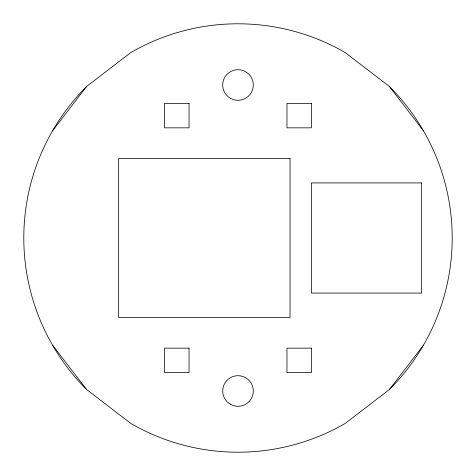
<?xml version="1.0" encoding="UTF-8"?>
<svg xmlns="http://www.w3.org/2000/svg" width="476" height="476" viewBox="0 0 476 476"><rect width="100%" height="100%" fill="white"/><g stroke="black" fill="none" stroke-linecap="round" stroke-linejoin="round"><path stroke-width="0.71" d="M52.497 130.9L86.537 86.537L130.9 52.497A214.2 214.2 0 0 1 345.1 52.497L389.463 86.537L423.503 130.9M52.497 345.1L86.537 389.463L130.9 423.503A214.2 214.2 0 0 0 345.1 423.503L389.463 389.463L423.503 345.1M389.463 86.537A214.2 214.2 0 0 1 389.463 389.463M86.537 389.463A214.2 214.2 0 0 1 86.537 86.537M189.037 103.357L164.559 103.357L164.559 127.842L189.037 127.842L189.037 103.357M311.441 103.357L286.963 103.357L286.963 127.842L311.441 127.842L311.441 103.357M290.021 158.443L118.661 158.443L118.661 317.557L290.021 317.557L290.021 158.443M421.599 182.921L311.441 182.921L311.441 293.079L421.599 293.079L421.599 182.921M189.037 348.158L164.559 348.158L164.559 372.643L189.037 372.643L189.037 348.158M311.441 348.158L286.963 348.158L286.963 372.643L311.441 372.643L311.441 348.158M230.348 404.249A15.297 15.297 0 0 0 253.297 390.998A15.297 15.297 0 0 0 230.348 377.748A15.297 15.297 0 0 0 230.348 404.249M230.348 98.252A15.297 15.297 0 0 0 253.297 85.002A15.297 15.297 0 0 0 230.348 71.751A15.297 15.297 0 0 0 230.348 98.252"/></g></svg>
